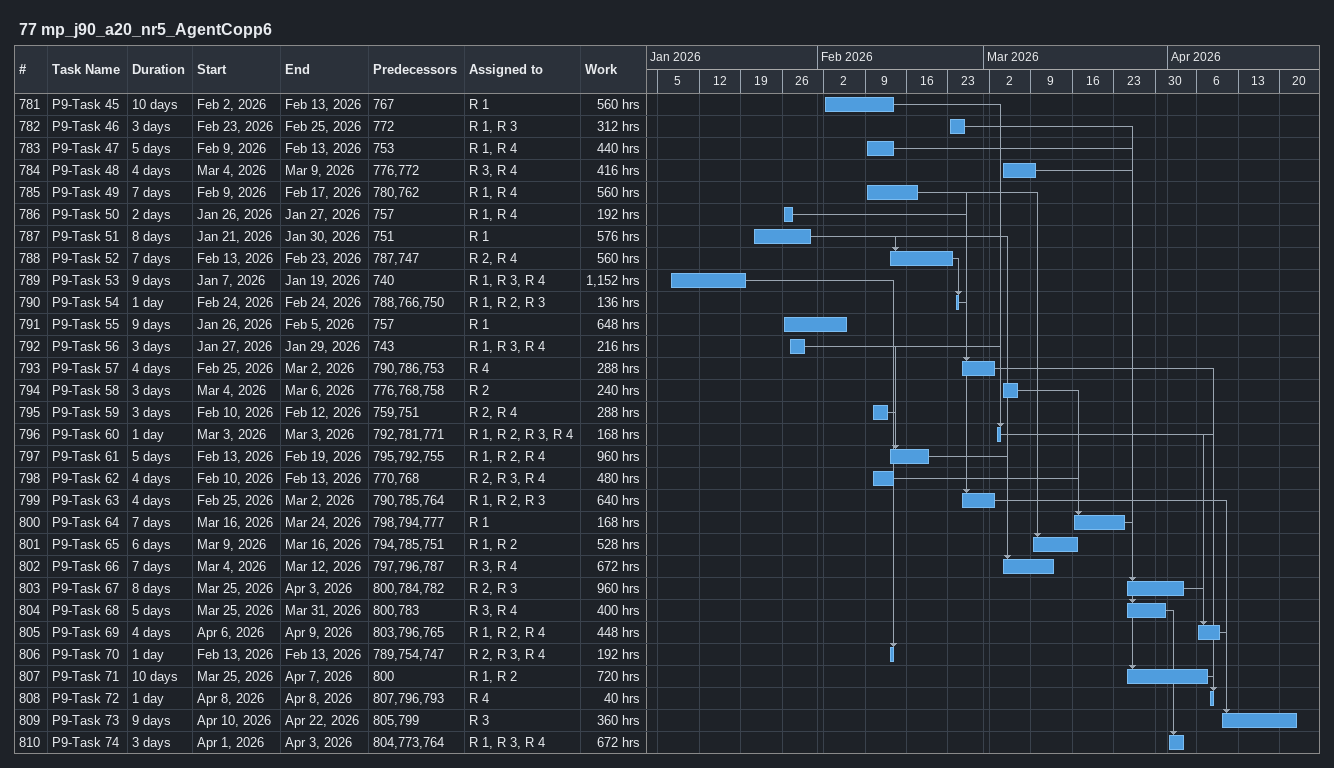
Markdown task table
77 mp_j90_a20_nr5_AgentCopp6

| ID | Task | Duration | Start | Finish | Predecessors | Resources | Work (h) |
|---|---|---|---|---|---|---|---|
| 781 | P9-Task 45 | 10d | 2026-02-02 | 2026-02-13 | 767 | R 1 | 560 |
| 782 | P9-Task 46 | 3d | 2026-02-23 | 2026-02-25 | 772 | R 1, R 3 | 312 |
| 783 | P9-Task 47 | 5d | 2026-02-09 | 2026-02-13 | 753 | R 1, R 4 | 440 |
| 784 | P9-Task 48 | 4d | 2026-03-04 | 2026-03-09 | 776, 772 | R 3, R 4 | 416 |
| 785 | P9-Task 49 | 7d | 2026-02-09 | 2026-02-17 | 780, 762 | R 1, R 4 | 560 |
| 786 | P9-Task 50 | 2d | 2026-01-26 | 2026-01-27 | 757 | R 1, R 4 | 192 |
| 787 | P9-Task 51 | 8d | 2026-01-21 | 2026-01-30 | 751 | R 1 | 576 |
| 788 | P9-Task 52 | 7d | 2026-02-13 | 2026-02-23 | 787, 747 | R 2, R 4 | 560 |
| 789 | P9-Task 53 | 9d | 2026-01-07 | 2026-01-19 | 740 | R 1, R 3, R 4 | 1152 |
| 790 | P9-Task 54 | 1d | 2026-02-24 | 2026-02-24 | 788, 766, 750 | R 1, R 2, R 3 | 136 |
| 791 | P9-Task 55 | 9d | 2026-01-26 | 2026-02-05 | 757 | R 1 | 648 |
| 792 | P9-Task 56 | 3d | 2026-01-27 | 2026-01-29 | 743 | R 1, R 3, R 4 | 216 |
| 793 | P9-Task 57 | 4d | 2026-02-25 | 2026-03-02 | 790, 786, 753 | R 4 | 288 |
| 794 | P9-Task 58 | 3d | 2026-03-04 | 2026-03-06 | 776, 768, 758 | R 2 | 240 |
| 795 | P9-Task 59 | 3d | 2026-02-10 | 2026-02-12 | 759, 751 | R 2, R 4 | 288 |
| 796 | P9-Task 60 | 1d | 2026-03-03 | 2026-03-03 | 792, 781, 771 | R 1, R 2, R 3, R 4 | 168 |
| 797 | P9-Task 61 | 5d | 2026-02-13 | 2026-02-19 | 795, 792, 755 | R 1, R 2, R 4 | 960 |
| 798 | P9-Task 62 | 4d | 2026-02-10 | 2026-02-13 | 770, 768 | R 2, R 3, R 4 | 480 |
| 799 | P9-Task 63 | 4d | 2026-02-25 | 2026-03-02 | 790, 785, 764 | R 1, R 2, R 3 | 640 |
| 800 | P9-Task 64 | 7d | 2026-03-16 | 2026-03-24 | 798, 794, 777 | R 1 | 168 |
| 801 | P9-Task 65 | 6d | 2026-03-09 | 2026-03-16 | 794, 785, 751 | R 1, R 2 | 528 |
| 802 | P9-Task 66 | 7d | 2026-03-04 | 2026-03-12 | 797, 796, 787 | R 3, R 4 | 672 |
| 803 | P9-Task 67 | 8d | 2026-03-25 | 2026-04-03 | 800, 784, 782 | R 2, R 3 | 960 |
| 804 | P9-Task 68 | 5d | 2026-03-25 | 2026-03-31 | 800, 783 | R 3, R 4 | 400 |
| 805 | P9-Task 69 | 4d | 2026-04-06 | 2026-04-09 | 803, 796, 765 | R 1, R 2, R 4 | 448 |
| 806 | P9-Task 70 | 1d | 2026-02-13 | 2026-02-13 | 789, 754, 747 | R 2, R 3, R 4 | 192 |
| 807 | P9-Task 71 | 10d | 2026-03-25 | 2026-04-07 | 800 | R 1, R 2 | 720 |
| 808 | P9-Task 72 | 1d | 2026-04-08 | 2026-04-08 | 807, 796, 793 | R 4 | 40 |
| 809 | P9-Task 73 | 9d | 2026-04-10 | 2026-04-22 | 805, 799 | R 3 | 360 |
| 810 | P9-Task 74 | 3d | 2026-04-01 | 2026-04-03 | 804, 773, 764 | R 1, R 3, R 4 | 672 |
